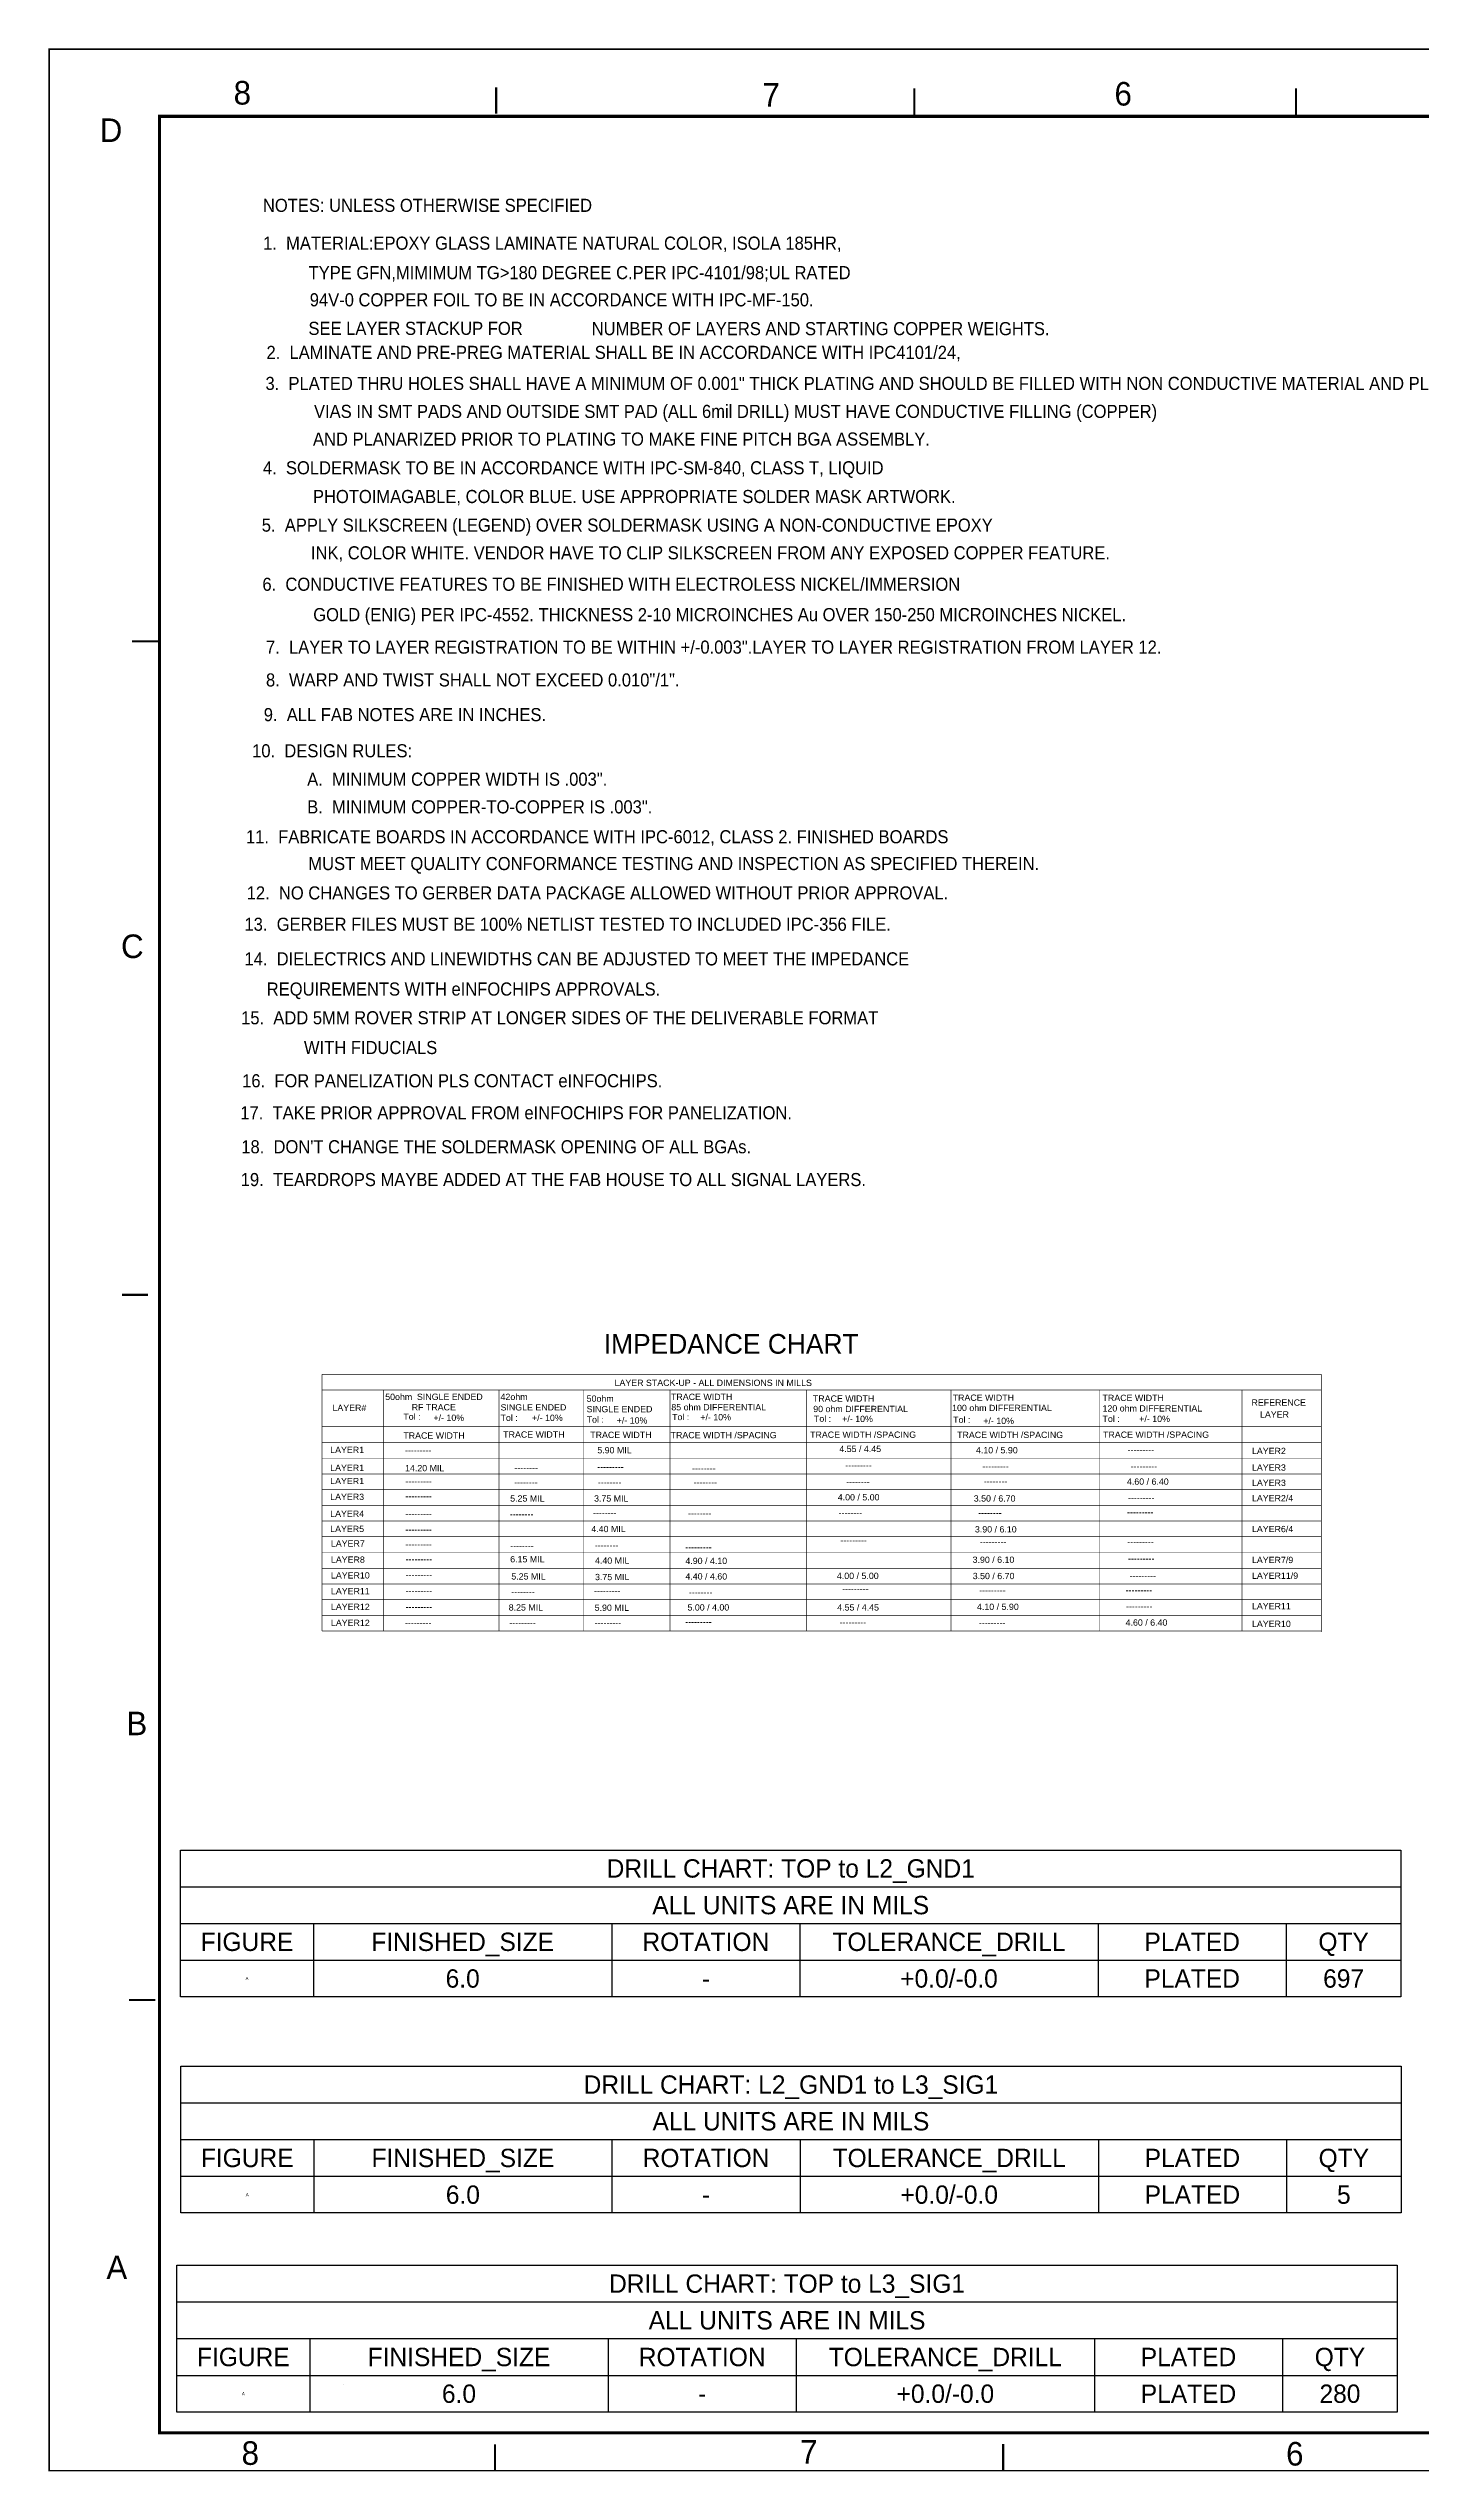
# Model space of a CAD drawing. Extents: x -416 to 448, y -300 to 287.
# Drawn here: x -416 to -84, y -300 to 287 of the extents above; entities that cross this region are included whole.
import ezdxf
from ezdxf.enums import TextEntityAlignment as Align

# ---------------------------------------------------------------- set-up
doc = ezdxf.new("R2010")
doc.units = 0
doc.layers.add('FAB_110219', color=45, linetype='CONTINUOUS')

msp = doc.modelspace()

# ---------------------------------------------------------------- linework, layer by layer
at = {"layer": 'FAB_110219'}
for points, const_width in [([(-416.009836, -300.101254), (447.590164, -300.101254), (447.590164, 286.638746), (-416.009836, 286.638746), (-416.009836, -300.101254)], 0.381), ([(-307.771292, 277.409402), (-307.771292, 271.059402)], 0.508), ([(-206.490062, 277.16734), (-206.490062, 270.81734)], 0.508), ([(-114.00155, 277.16734), (-114.00155, 270.81734)], 0.508), ([(423.481754, -290.940744), (-389.318246, -290.940744), (-389.318246, 270.399002), (423.481754, 270.399002), (423.481754, -290.940744)], 0.762), ([(-389.61187, 143.16075), (-395.96187, 143.16075)], 0.508), ([(-392.072114, -15.187422), (-398.422114, -15.187422)], 0.508), ([(-349.954088, -34.445702), (-107.901232, -34.445702)], 0.1524), ([(-107.901232, -89.055702), (-349.954088, -89.055702), (-349.954088, -34.445702)], 0.1524), ([(-107.901232, -38.237922), (-107.901232, -34.450782), (-107.901232, -96.892872)], 0.1524), ([(-349.954088, -38.255702), (-107.901232, -38.255702)], 0.1524), ([(-335.044288, -38.128702), (-335.044288, -96.69399)], 0.1524), ([(-307.104288, -38.128702), (-307.104288, -96.69399)], 0.1524), ([(-286.682688, -38.255702), (-286.682688, -96.69399)], 0.1524), ([(-265.626088, -38.255702), (-265.626088, -96.69399)], 0.1524), ([(-232.580688, -38.204902), (-232.580688, -96.69399)], 0.1524), ([(-197.598538, -38.288468), (-197.598538, -96.68764)], 0.1524), ([(-161.6202, -38.161468), (-161.6202, -96.701102)], 0.1524), ([(-127.127, -38.161468), (-127.127, -96.701102)], 0.1524), ([(-349.954088, -47.145702), (-107.901232, -47.145702)], 0.1524), ([(-349.954088, -50.955702), (-107.901232, -50.955702)], 0.1524), ([(-349.954088, -54.765702), (-107.901232, -54.765702)], 0.1524), ([(-349.954088, -58.575702), (-107.901232, -58.575702)], 0.1524), ([(-349.954088, -62.385702), (-107.901232, -62.385702)], 0.1524), ([(-349.954088, -66.195702), (-107.901232, -66.195702)], 0.1524), ([(-349.954088, -70.005702), (-107.901232, -70.005702)], 0.1524), ([(-349.954088, -73.815702), (-107.901232, -73.815702)], 0.1524), ([(-349.954088, -77.625702), (-107.901232, -77.625702)], 0.1524), ([(-349.954088, -81.435702), (-107.901232, -81.435702)], 0.1524), ([(-349.954088, -85.245702), (-107.901232, -85.245702)], 0.1524), ([(-349.954088, -89.055702), (-349.954088, -96.675702)], 0.1524), ([(-349.954088, -92.865702), (-107.901232, -92.865702)], 0.1524), ([(-349.956628, -96.6724), (-107.903772, -96.6724)], 0.1524), ([(-390.337802, -186.038998), (-396.687802, -186.038998)], 0.508), ([(-308.031642, -293.718488), (-308.031642, -300.068488)], 0.508), ([(-184.951116, -293.637716), (-184.951116, -299.987716)], 0.508)]:
    msp.add_lwpolyline(points, dxfattribs=dict(at, const_width=const_width))
for points in [[(-384.2258, -185.293), (-384.2258, -149.733), (-88.5952, -149.733), (-88.5952, -185.293)], [(-384.175, -237.6678), (-384.175, -202.1078), (-88.5444, -202.1078), (-88.5444, -237.6678)], [(-385.1148, -285.9024), (-385.1148, -250.3424), (-89.4842, -250.3424), (-89.4842, -285.9024)]]:
    msp.add_lwpolyline(points, close=True, dxfattribs=at)
for points in [[(-384.2258, -158.623), (-88.5952, -158.623)], [(-384.2258, -167.513), (-88.5952, -167.513)], [(-351.9932, -167.513), (-351.9932, -185.293)], [(-279.7556, -167.513), (-279.7556, -185.293)], [(-234.188, -167.513), (-234.188, -185.293)], [(-161.9504, -167.513), (-161.9504, -185.293)], [(-116.3828, -167.513), (-116.3828, -185.293)], [(-384.2258, -176.403), (-88.5952, -176.403)], [(-384.175, -210.9978), (-88.5444, -210.9978)], [(-384.175, -219.8878), (-88.5444, -219.8878)], [(-351.9424, -219.8878), (-351.9424, -237.6678)], [(-279.7048, -219.8878), (-279.7048, -237.6678)], [(-234.1372, -219.8878), (-234.1372, -237.6678)], [(-161.8996, -219.8878), (-161.8996, -237.6678)], [(-116.332, -219.8878), (-116.332, -237.6678)], [(-384.175, -228.7778), (-88.5444, -228.7778)], [(-385.1148, -259.2324), (-89.4842, -259.2324)], [(-385.1148, -268.1224), (-89.4842, -268.1224)], [(-352.8822, -268.1224), (-352.8822, -285.9024)], [(-280.6446, -268.1224), (-280.6446, -285.9024)], [(-235.077, -268.1224), (-235.077, -285.9024)], [(-162.8394, -268.1224), (-162.8394, -285.9024)], [(-117.2718, -268.1224), (-117.2718, -285.9024)], [(-385.1148, -277.0124), (-89.4842, -277.0124)], [(-344.81389, -279.176226), (-344.850212, -279.176226)]]:
    msp.add_lwpolyline(points, dxfattribs=at)

# ---------------------------------------------------------------- texts
for s, height, width, p in [('8', 5.715, 0.991111, (-371.354858, 273.235928)), ('7', 5.715, 0.991111, (-243.255546, 272.751804)), ('6', 5.715, 0.991111, (-157.990286, 272.993866)), ('D', 5.715, 0.991111, (-403.784308, 264.16635)), ('NOTES: UNLESS OTHERWISE SPECIFIED', 3.175, 0.944, (-364.262416, 247.233186)), ('1.  MATERIAL:EPOXY GLASS LAMINATE NATURAL COLOR, ISOLA 185HR,', 3.175, 0.944, (-364.211616, 238.063786)), ('TYPE GFN,MIMIMUM TG>180 DEGREE C.PER IPC-4101/98;UL RATED', 3.175, 0.944, (-353.201224, 230.924608)), ('94V-0 COPPER FOIL TO BE IN ACCORDANCE WITH IPC-MF-150.', 3.175, 0.944, (-352.913188, 224.336864)), ('SEE LAYER STACKUP FOR', 3.175, 0.944, (-353.229672, 217.420444)), ('NUMBER OF LAYERS AND STARTING COPPER WEIGHTS.', 3.175, 0.944, (-284.62478, 217.35288)), ('2.  LAMINATE AND PRE-PREG MATERIAL SHALL BE IN ACCORDANCE WITH IPC4101/24,', 3.175, 0.944, (-363.39018, 211.59851)), ('3.  PLATED THRU HOLES SHALL HAVE A MINIMUM OF 0.001" THICK PLATING AND SHOULD BE FILLED WITH NON CONDUCTIVE MATERIAL AND PLATED OVER.', 3.175, 0.944, (-363.64418, 204.08011)), ('VIAS IN SMT PADS AND OUTSIDE SMT PAD (ALL 6mil DRILL) MUST HAVE CONDUCTIVE FILLING (COPPER)', 3.175, 0.944, (-351.88398, 197.29831)), ('AND PLANARIZED PRIOR TO PLATING TO MAKE FINE PITCH BGA ASSEMBLY.', 3.175, 0.944, (-352.13798, 190.59271)), ('4.  SOLDERMASK TO BE IN ACCORDANCE WITH IPC-SM-840, CLASS T, LIQUID', 3.175, 0.944, (-364.25378, 183.63311)), ('PHOTOIMAGABLE, COLOR BLUE. USE APPROPRIATE SOLDER MASK ARTWORK.', 3.175, 0.944, (-352.13798, 176.67351)), ('5.  APPLY SILKSCREEN (LEGEND) OVER SOLDERMASK USING A NON-CONDUCTIVE EPOXY', 3.175, 0.944, (-364.53318, 169.73931)), ('INK, COLOR WHITE. VENDOR HAVE TO CLIP SILKSCREEN FROM ANY EXPOSED COPPER FEATURE.', 3.175, 0.944, (-352.62058, 163.03371)), ('6.  CONDUCTIVE FEATURES TO BE FINISHED WITH ELECTROLESS NICKEL/IMMERSION', 3.175, 0.944, (-364.38078, 155.41371)), ('GOLD (ENIG) PER IPC-4552. THICKNESS 2-10 MICROINCHES Au OVER 150-250 MICROINCHES NICKEL.', 3.175, 0.944, (-352.073718, 148.052536)), ('7.  LAYER TO LAYER REGISTRATION TO BE WITHIN +/-0.003".LAYER TO LAYER REGISTRATION FROM LAYER 12.', 3.175, 0.944, (-363.516926, 140.179298)), ('8.  WARP AND TWIST SHALL NOT EXCEED 0.010"/1".', 3.175, 0.944, (-363.516926, 132.229098)), ('9.  ALL FAB NOTES ARE IN INCHES.', 3.175, 0.944, (-364.050326, 123.821698)), ('10.  DESIGN RULES:', 3.175, 0.944, (-366.869726, 115.058698)), ('A.  MINIMUM COPPER WIDTH IS .003".', 3.175, 0.944, (-353.534726, 108.175298)), ('B.  MINIMUM COPPER-TO-COPPER IS .003".', 3.175, 0.944, (-353.534726, 101.469698)), ('11.  FABRICATE BOARDS IN ACCORDANCE WITH IPC-6012, CLASS 2. FINISHED BOARDS', 3.175, 0.944, (-368.368326, 94.230698)), ('MUST MEET QUALITY CONFORMANCE TESTING AND INSPECTION AS SPECIFIED THEREIN.', 3.175, 0.944, (-353.255326, 87.728298)), ('12.  NO CHANGES TO GERBER DATA PACKAGE ALLOWED WITHOUT PRIOR APPROVAL.', 3.175, 0.944, (-368.190526, 80.616298)), ('C', 5.715, 0.991111, (-398.621758, 66.414396)), ('13.  GERBER FILES MUST BE 100% NETLIST TESTED TO INCLUDED IPC-356 FILE.', 3.175, 0.944, (-368.723926, 73.021698)), ('14.  DIELECTRICS AND LINEWIDTHS CAN BE ADJUSTED TO MEET THE IMPEDANCE', 3.175, 0.944, (-368.723926, 64.639698)), ('     REQUIREMENTS WITH eINFOCHIPS APPROVALS.', 3.175, 0.944, (-368.901726, 57.324498)), ('15.  ADD 5MM ROVER STRIP AT LONGER SIDES OF THE DELIVERABLE FORMAT', 3.175, 0.944, (-369.536726, 50.364898)), ('WITH FIDUCIALS', 3.175, 0.944, (-354.320348, 43.152314)), ('16.  FOR PANELIZATION PLS CONTACT eINFOCHIPS.', 3.175, 0.944, (-369.295172, 35.100514)), ('17.  TAKE PRIOR APPROVAL FROM eINFOCHIPS FOR PANELIZATION.', 3.175, 0.944, (-369.733322, 27.34564)), ("18.  DON'T CHANGE THE SOLDERMASK OPENING OF ALL BGAs.", 3.175, 0.944, (-369.49634, 19.10842)), ('19.  TEARDROPS MAYBE ADDED AT THE FAB HOUSE TO ALL SIGNAL LAYERS.', 3.175, 0.944, (-369.6335, 11.158982)), ('50ohm', 1.524, 1.05, (-334.637888, -40.668702)), ('SINGLE ENDED', 1.524, 1.05, (-326.94626, -40.64762)), ('42ohm', 1.524, 1.05, (-306.697888, -40.668702)), ('50ohm', 1.524, 1.05, (-285.844488, -41.100502)), ('LAYER STACK-UP - ALL DIMENSIONS IN MILLS', 1.524, 1.05, (-279.07869, -37.262816)), ('TRACE WIDTH', 1.524, 1.05, (-265.404092, -40.672258)), ('TRACE WIDTH', 1.524, 1.05, (-231.036876, -41.092374)), ('TRACE WIDTH', 1.524, 1.05, (-197.18655, -40.8686)), ('TRACE WIDTH', 1.524, 1.05, (-160.886394, -40.922702)), ('REFERENCE', 1.524, 1.05, (-124.800868, -42.060114)), ('LAYER#', 1.524, 1.05, (-347.414088, -43.335702)), ('Tol :', 1.524, 1.05, (-330.24826, -45.47362)), ('RF TRACE', 1.524, 1.05, (-328.21626, -43.18762)), ('+/- 10%', 1.524, 1.05, (-322.953888, -45.748702)), ('Tol :', 1.524, 1.05, (-306.697888, -45.748702)), ('SINGLE ENDED', 1.524, 1.05, (-306.697888, -43.208702)), ('+/- 10%', 1.524, 1.05, (-299.077888, -45.748702)), ('Tol :', 1.524, 1.05, (-285.844488, -46.180502)), ('SINGLE ENDED', 1.524, 1.05, (-285.844488, -43.640502)), ('+/- 10%', 1.524, 1.05, (-278.5618, -46.3804)), ('85 ohm DIFFERENTIAL', 1.524, 1.05, (-265.327892, -43.186858)), ('Tol :', 1.524, 1.05, (-265.150092, -45.549058)), ('+/- 10%', 1.524, 1.05, (-258.317492, -45.599858)), ('90 ohm DIFFERENTIAL', 1.524, 1.05, (-230.960676, -43.606974)), ('Tol :', 1.524, 1.05, (-230.782876, -45.969174)), ('+/- 10%', 1.524, 1.05, (-223.950276, -46.019974)), ('100 ohm DIFFERENTIAL', 1.524, 1.05, (-197.31355, -43.3578)), ('Tol :', 1.524, 1.05, (-197.05955, -46.2026)), ('+/- 10%', 1.524, 1.05, (-189.76975, -46.482)), ('Tol :', 1.524, 1.05, (-160.886394, -46.002702)), ('120 ohm DIFFERENTIAL', 1.524, 1.05, (-160.886394, -43.462702)), ('+/- 10%', 1.524, 1.05, (-151.996394, -46.002702)), ('LAYER', 1.524, 1.05, (-122.743468, -44.930314)), ('LAYER1', 1.524, 1.05, (-347.960188, -53.521102)), ('TRACE WIDTH', 1.524, 1.05, (-330.24826, -50.04562)), ('TRACE WIDTH', 1.524, 1.05, (-306.053236, -49.797208)), ('TRACE WIDTH', 1.524, 1.05, (-284.973522, -49.887632)), ('5.90 MIL', 1.524, 1.05, (-283.25826, -53.60162)), ('TRACE WIDTH /SPACING', 1.524, 1.05, (-265.5062, -49.9364)), ('TRACE WIDTH /SPACING', 1.524, 1.05, (-231.7242, -49.8348)), ('4.55 / 4.45', 1.524, 1.05, (-224.635822, -53.2892)), ('TRACE WIDTH /SPACING', 1.524, 1.05, (-196.1134, -49.8856)), ('4.10 / 5.90', 1.524, 1.05, (-191.53886, -53.60162)), ('TRACE WIDTH /SPACING', 1.524, 1.05, (-160.7566, -49.8348)), ('LAYER2', 1.524, 1.05, (-124.68606, -53.77942)), ('LAYER1', 1.524, 1.05, (-347.960188, -57.86882)), ('---------', 1.524, 1.05, (-329.829414, -53.58765)), ('14.20 MIL', 1.524, 1.05, (-329.829414, -57.9374)), ('--------', 1.524, 1.05, (-303.34966, -57.86882)), ('---------', 1.524, 1.05, (-283.28366, -57.61482)), ('--------', 1.524, 1.05, (-260.31444, -57.980326)), ('---------', 1.524, 1.05, (-223.198944, -57.219088)), ('---------', 1.524, 1.05, (-190.004446, -57.48655)), ('---------', 1.524, 1.05, (-154.813, -53.5686)), ('---------', 1.524, 1.05, (-154.07386, -57.46242)), ('LAYER3', 1.524, 1.05, (-124.68606, -57.79262)), ('LAYER1', 1.524, 1.05, (-347.960188, -61.0616)), ('LAYER3', 1.524, 1.05, (-347.960188, -64.900302)), ('---------', 1.524, 1.05, (-329.7428, -61.1124)), ('---------', 1.524, 1.05, (-329.7428, -64.7192)), ('5.25 MIL', 1.524, 1.05, (-304.36566, -65.28562)), ('--------', 1.524, 1.05, (-303.403, -61.3664)), ('3.75 MIL', 1.524, 1.05, (-284.04566, -65.28562)), ('--------', 1.524, 1.05, (-283.1084, -61.3918)), ('--------', 1.524, 1.05, (-259.969, -61.3918)), ('4.00 / 5.00', 1.524, 1.05, (-225.01606, -65.00622)), ('--------', 1.524, 1.05, (-222.9866, -61.3156)), ('3.50 / 6.70', 1.524, 1.05, (-192.07226, -65.28562)), ('--------', 1.524, 1.05, (-189.6364, -61.1124)), ('4.60 / 6.40', 1.524, 1.05, (-154.967686, -61.205872)), ('---------', 1.524, 1.05, (-154.7114, -65.0748)), ('LAYER3', 1.524, 1.05, (-124.68606, -61.4934)), ('LAYER2/4', 1.524, 1.05, (-124.68606, -65.20942)), ('LAYER4', 1.524, 1.05, (-347.960188, -68.989702)), ('---------', 1.524, 1.05, (-329.7428, -68.9864)), ('--------', 1.524, 1.05, (-304.4444, -69.088)), ('--------', 1.524, 1.05, (-284.3022, -68.8086)), ('--------', 1.524, 1.05, (-261.2898, -68.8848)), ('--------', 1.524, 1.05, (-224.8154, -68.7324)), ('--------', 1.524, 1.05, (-191.008, -68.7578)), ('---------', 1.524, 1.05, (-154.94, -68.6054)), ('LAYER5', 1.524, 1.05, (-347.960188, -72.672702)), ('LAYER7', 1.524, 1.05, (-347.795088, -76.190602)), ('---------', 1.524, 1.05, (-329.7428, -72.7964)), ('---------', 1.524, 1.05, (-329.7428, -76.3778)), ('--------', 1.524, 1.05, (-304.36566, -76.71562)), ('4.40 MIL', 1.524, 1.05, (-284.7086, -72.6948)), ('--------', 1.524, 1.05, (-283.869638, -76.630276)), ('---------', 1.524, 1.05, (-224.380044, -75.44054)), ('3.90 / 6.10', 1.524, 1.05, (-191.7954, -72.771)), ('---------', 1.524, 1.05, (-190.59779, -75.753214)), ('---------', 1.524, 1.05, (-154.889708, -75.838812)), ('LAYER6/4', 1.524, 1.05, (-124.68606, -72.6948)), ('LAYER8', 1.524, 1.05, (-347.782388, -80.114902)), ('---------', 1.524, 1.05, (-329.692, -79.9846)), ('6.15 MIL', 1.524, 1.05, (-304.36566, -80.01762)), ('4.40 MIL', 1.524, 1.05, (-283.815282, -80.353408)), ('4.90 / 4.10', 1.524, 1.05, (-261.9248, -80.4164)), ('---------', 1.524, 1.05, (-261.966964, -77.086968)), ('3.90 / 6.10', 1.524, 1.05, (-192.3542, -80.137)), ('---------', 1.524, 1.05, (-154.7114, -79.8322)), ('LAYER7/9', 1.524, 1.05, (-124.68606, -80.19542)), ('LAYER10', 1.524, 1.05, (-347.782388, -83.924902)), ('LAYER11', 1.524, 1.05, (-347.782388, -87.734902)), ('---------', 1.524, 1.05, (-329.692, -83.7946)), ('---------', 1.524, 1.05, (-329.692, -87.7062)), ('--------', 1.524, 1.05, (-304.11166, -87.89162)), ('5.25 MIL', 1.524, 1.05, (-304.0888, -84.1756)), ('---------', 1.524, 1.05, (-284.04566, -87.63762)), ('3.75 MIL', 1.524, 1.05, (-283.8196, -84.328)), ('4.40 / 4.60', 1.524, 1.05, (-261.9248, -84.1756)), ('--------', 1.524, 1.05, (-261.07644, -88.003126)), ('4.00 / 5.00', 1.524, 1.05, (-225.2218, -84.0486)), ('---------', 1.524, 1.05, (-223.960944, -87.241888)), ('3.50 / 6.70', 1.524, 1.05, (-192.32626, -84.08162)), ('---------', 1.524, 1.05, (-190.766446, -87.50935)), ('---------', 1.524, 1.05, (-155.284678, -87.504524)), ('---------', 1.524, 1.05, (-154.3558, -83.9978)), ('LAYER11/9', 1.524, 1.05, (-124.68606, -84.00542)), ('LAYER12', 1.524, 1.05, (-347.782388, -91.544902)), ('LAYER12', 1.524, 1.05, (-347.782388, -95.4278)), ('---------', 1.524, 1.05, (-329.692, -91.5416)), ('8.25 MIL', 1.524, 1.05, (-304.7238, -91.694)), ('5.90 MIL', 1.524, 1.05, (-283.904944, -91.764866)), ('5.00 / 4.00', 1.524, 1.05, (-261.4168, -91.694)), ('4.55 / 4.45', 1.524, 1.05, (-225.1456, -91.694)), ('4.10 / 5.90', 1.524, 1.05, (-191.2874, -91.5416)), ('4.60 / 6.40', 1.524, 1.05, (-155.29306, -95.35922)), ('---------', 1.524, 1.05, (-155.194, -91.4146)), ('LAYER11', 1.524, 1.05, (-124.68606, -91.37142)), ('---------', 1.524, 1.05, (-329.8444, -95.3516)), ('---------', 1.524, 1.05, (-304.5714, -95.4278)), ('---------', 1.524, 1.05, (-283.8958, -95.4532)), ('---------', 1.524, 1.05, (-261.9756, -95.1738)), ('---------', 1.524, 1.05, (-224.5614, -95.3262)), ('---------', 1.524, 1.05, (-190.8302, -95.4532)), ('LAYER10', 1.524, 1.05, (-124.68606, -95.6818)), ('B', 5.715, 0.991111, (-397.331184, -121.89968)), ('A', 5.715, 0.991111, (-402.171154, -253.707392)), ('8', 5.715, 0.991111, (-369.420902, -298.708318)), ('7', 5.715, 0.991111, (-234.124246, -298.40555)), ('6', 5.715, 0.991111, (-116.413026, -298.869608))]:
    msp.add_text(s, height=height, dxfattribs=dict(at, width=width)).set_placement(p)
msp.add_text('IMPEDANCE CHART', height=4.7752, dxfattribs=at).set_placement((-281.695398, -29.45638))
for s, p in [('DRILL CHART: TOP to L2_GND1', (-236.4105, -156.4005)), ('ALL UNITS ARE IN MILS', (-236.4105, -165.2905)), ('FIGURE', (-368.1095, -174.1805)), ('FINISHED_SIZE', (-315.8744, -174.1805)), ('ROTATION', (-256.9718, -174.1805)), ('TOLERANCE_DRILL', (-198.0692, -174.1805)), ('PLATED', (-139.1666, -174.1805)), ('QTY', (-102.489, -174.1805)), ('6.0', (-315.8744, -183.0705)), ('-', (-256.9718, -183.0705)), ('+0.0/-0.0', (-198.0692, -183.0705)), ('PLATED', (-139.1666, -183.0705)), ('697', (-102.489, -183.0705)), ('DRILL CHART: L2_GND1 to L3_SIG1', (-236.3597, -208.7753)), ('ALL UNITS ARE IN MILS', (-236.3597, -217.6653)), ('FIGURE', (-368.0587, -226.5553)), ('FINISHED_SIZE', (-315.8236, -226.5553)), ('ROTATION', (-256.921, -226.5553)), ('TOLERANCE_DRILL', (-198.0184, -226.5553)), ('PLATED', (-139.1158, -226.5553)), ('QTY', (-102.4382, -226.5553)), ('6.0', (-315.8236, -235.4453)), ('-', (-256.921, -235.4453)), ('+0.0/-0.0', (-198.0184, -235.4453)), ('PLATED', (-139.1158, -235.4453)), ('5', (-102.4382, -235.4453)), ('DRILL CHART: TOP to L3_SIG1', (-237.2995, -257.0099)), ('ALL UNITS ARE IN MILS', (-237.2995, -265.8999)), ('FIGURE', (-368.9985, -274.7899)), ('FINISHED_SIZE', (-316.7634, -274.7899)), ('ROTATION', (-257.8608, -274.7899)), ('TOLERANCE_DRILL', (-198.9582, -274.7899)), ('PLATED', (-140.0556, -274.7899)), ('QTY', (-103.378, -274.7899)), ('6.0', (-316.7634, -283.6799)), ('-', (-257.8608, -283.6799)), ('+0.0/-0.0', (-198.9582, -283.6799)), ('PLATED', (-140.0556, -283.6799)), ('280', (-103.378, -283.6799))]:
    msp.add_text(s, height=4.445, dxfattribs=at).set_placement(p, align=Align.CENTER)
for p in [(-368.1095, -180.848), (-368.0587, -233.2228), (-368.9985, -281.4574)]:
    msp.add_text('A', height=0.762, dxfattribs=at).set_placement(p, align=Align.MIDDLE_CENTER)

doc.saveas('drawing.dxf')
